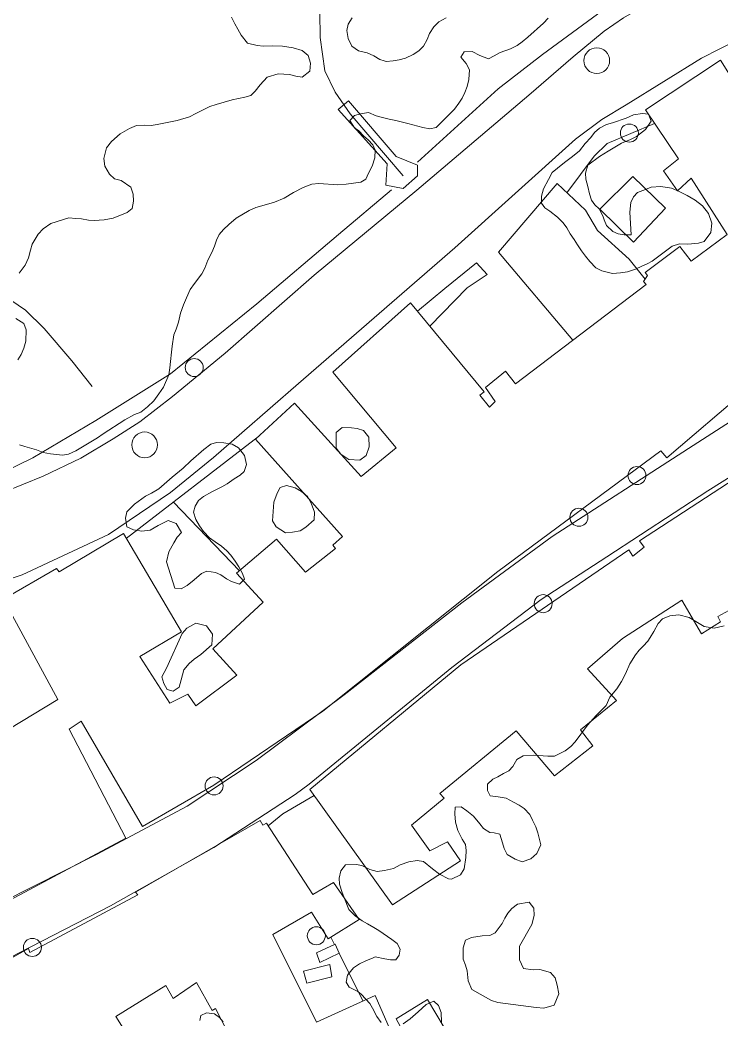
# Model space of a CAD drawing. Header units: metres. Extents: x 4652992 to 4879070, y 2074171 to 2309877.
# Drawn here: x 4654726 to 4654785.9, y 2308432.3 to 2308517.7 of the extents above; entities that cross this region are included whole.
import ezdxf

# ---------------------------------------------------------------- set-up
doc = ezdxf.new("R2010")
doc.units = ezdxf.units.M
doc.header["$MEASUREMENT"] = 0
for name, color, linetype, lineweight in [('Level 1', 2, 'Continuous', 0), ('Level 18', 5, 'Continuous', 0), ('Level 30', 5, 'Continuous', 0), ('Level 31', 38, 'Continuous', 0), ('Level 35', 4, 'Continuous', 0), ('Level 37', 3, 'Continuous', 0), ('Level 40', 1, 'Continuous', 0), ('Level 45', 9, 'Continuous', 0), ('Level 47', 6, 'Continuous', 0), ('Level 61', 4, 'Continuous', 0)]:
    doc.layers.add(name, color=color, linetype=linetype, lineweight=lineweight)

# ---------------------------------------------------------------- blocks, each defined once
blk = doc.blocks.new('POSTE_1')
at = {"layer": 'Level 61'}
blk.add_circle((-4.7e-05, -1.9e-05, -2.4e-05), 0.770001, dxfattribs=at)
blk = doc.blocks.new('AL_1')
at = {"layer": 'Level 45'}
blk.add_circle((2.1e-05, 1.3e-05, 3e-05), 1.100002, dxfattribs=at)

msp = doc.modelspace()

# ---------------------------------------------------------------- linework, layer by layer
at = {"layer": 'Level 1'}
for points in [[(4654758.71366, 2308504.360624, 1373.93), (4654754.189831, 2308509.661496, 1372.63), (4654752.905947, 2308511.525346, 1372), (4654752.026506, 2308513.344438, 1371), (4654751.637768, 2308516.194128, 1370), (4654751.597691, 2308518.363943, 1369)], [(4654732.133246, 2308486.369886, 1372), (4654730.407174, 2308488.562611, 1370), (4654728.033075, 2308491.322483, 1368), (4654726.453651, 2308492.892723, 1367), (4654724.56546, 2308494.19213, 1366)]]:
    msp.add_polyline3d(points, dxfattribs=at)
at = {"layer": 'Level 18', "color": 30}
for points in [[(4654717.8439, 2308474.613328, 1371.103328), (4654727.945474, 2308478.713182, 1371.943328), (4654731.179761, 2308480.254192, 1372.263328), (4654733.935183, 2308481.90367, 1372.533328), (4654736.204558, 2308483.371437, 1373.113328), (4654739.014277, 2308485.534374, 1373.583328), (4654743.519711, 2308489.22136, 1374.273328), (4654751.121557, 2308495.887428, 1375.293328), (4654759.878772, 2308503.13381, 1376.453328), (4654769.455262, 2308511.25001, 1377.883328), (4654773.246849, 2308514.528945, 1378.223328), (4654775.880189, 2308516.713792, 1378.593328), (4654777.537696, 2308517.867311, 1378.813328), (4654780.165861, 2308519.375928, 1379.173328), (4654784.454113, 2308521.506204, 1379.633328), (4654789.546699, 2308523.823186, 1379.983328)], [(4654787.330384, 2308516.014037, 1379.165599), (4654784.198649, 2308514.42102, 1378.795599), (4654777.773733, 2308510.448623, 1378.245599), (4654775.691654, 2308509.171339, 1377.805599), (4654773.448993, 2308507.510389, 1377.495599), (4654763.143762, 2308498.210774, 1376.365316), (4654749.776633, 2308486.636802, 1374.660863), (4654742.52455, 2308480.315607, 1373.588615), (4654738.841551, 2308477.317898, 1373.048615), (4654733.545862, 2308473.724624, 1372.588615), (4654726.164945, 2308470.277428, 1371.858615), (4654718.473239, 2308467.701742, 1371.002429)], [(4654698.77872, 2308428.403739, 1376.005876), (4654709.660103, 2308434.633692, 1376.96663), (4654719.084959, 2308439.614298, 1378.095782), (4654732.516441, 2308446.412298, 1379.354572), (4654740.273157, 2308450.526446, 1380.043636), (4654746.163475, 2308454.426012, 1380.653082), (4654753.669271, 2308460.026491, 1381.480354), (4654763.731962, 2308467.912432, 1382.394504), (4654771.440308, 2308473.575086, 1383.169043), (4654783.092974, 2308481.075432, 1384.277263), (4654795.941657, 2308489.333406, 1385.704767)], [(4654793.01344, 2308482.644509, 1385.166199), (4654784.75981, 2308477.47104, 1384.216199), (4654776.108894, 2308471.834814, 1383.556199), (4654770.518187, 2308468.172527, 1382.856199), (4654762.866939, 2308462.363543, 1382.096199), (4654750.697901, 2308452.398295, 1381.096199), (4654749.483929, 2308451.528117, 1380.866199), (4654742.53332, 2308446.995157, 1380.096199), (4654733.705456, 2308442.023778, 1379.256199), (4654725.915475, 2308437.995864, 1378.406199), (4654711.391487, 2308430.391815, 1377.076199), (4654700.469544, 2308424.839926, 1376.105876)]]:
    msp.add_polyline3d(points, dxfattribs=at)
at = {"layer": 'Level 30', "color": 1}
for points in [[(4654725.018388, 2308457.118649, 1379.412429), (4654729.216559, 2308459.643145, 1379.972429), (4654724.564949, 2308468.222973, 1378.502429), (4654729.095418, 2308470.837757, 1378.457429), (4654729.321512, 2308470.532726, 1378.437429), (4654734.81891, 2308473.807693, 1377.267429), (4654739.791084, 2308465.421492, 1377.602429), (4654736.204067, 2308463.306321, 1377.887429), (4654738.768285, 2308459.321327, 1381.562429), (4654740.326987, 2308460.107139, 1380.797429), (4654741.013608, 2308459.093514, 1381.182429), (4654744.51594, 2308461.721437, 1381.722429), (4654742.468074, 2308463.975083, 1381.377429), (4654746.742785, 2308467.946899, 1383.912429), (4654744.484801, 2308470.426831, 1383.877429), (4654747.887452, 2308473.333707, 1383.892429), (4654750.369266, 2308470.511143, 1384.072429), (4654752.946667, 2308472.526498, 1384.212429), (4654752.712937, 2308472.811744, 1384.167429), (4654753.546243, 2308473.554127, 1384.207429), (4654746.108856, 2308481.872681, 1384.217429), (4654749.444064, 2308484.951625, 1384.232429), (4654755.11907, 2308478.68117, 1384.197429), (4654758.123802, 2308481.141853, 1384.342429), (4654752.716052, 2308487.615153, 1384.707429), (4654759.341353, 2308493.53601, 1384.892429), (4654765.636087, 2308485.913131, 1384.792429), (4654765.268574, 2308485.643196, 1384.827429), (4654766.100132, 2308484.612954, 1385.132429), (4654766.591236, 2308485.085246, 1385.192429), (4654765.756572, 2308486.293318, 1384.022429), (4654767.468573, 2308487.698477, 1384.017429), (4654768.314128, 2308486.602496, 1386.247429), (4654779.483329, 2308495.093601, 1385.932429), (4654779.26429, 2308495.34285, 1385.852429), (4654779.587981, 2308495.857552, 1386.872429), (4654779.381645, 2308496.123956, 1386.827429), (4654782.350845, 2308498.342476, 1386.877429), (4654783.329836, 2308497.095082, 1387.087429), (4654786.390444, 2308499.356553, 1387.152429), (4654783.334647, 2308504.16818, 1386.487429), (4654782.16705, 2308503.094371, 1383.627429), (4654780.974394, 2308504.785653, 1383.587429), (4654782.237123, 2308505.826247, 1386.442429), (4654779.423423, 2308510.017051, 1386.292429), (4654785.832586, 2308514.259493, 1386.122429), (4654799.097084, 2308493.125475, 1392.497429)], [(4654788.039582, 2308486.086044, 1390.152429), (4654781.232372, 2308480.284431, 1386.867429), (4654780.730167, 2308480.883051, 1386.807429), (4654766.806787, 2308470.587702, 1385.367429), (4654751.858815, 2308458.656794, 1383.997429), (4654742.52803, 2308452.326072, 1383.017429), (4654736.438028, 2308448.792116, 1382.327429), (4654731.202881, 2308457.794063, 1381.757429), (4654730.16718, 2308457.121236, 1381.797429), (4654735.028723, 2308447.792837, 1383.027429), (4654720.971812, 2308440.295872, 1383.627429)], [(4654750.730404, 2308451.963134, 1383.76723), (4654763.655037, 2308462.591179, 1385.09723), (4654777.991227, 2308472.434732, 1385.71723), (4654778.337558, 2308471.893486, 1385.91723), (4654779.321666, 2308472.652357, 1386.04723), (4654778.906858, 2308473.188549, 1386.12723), (4654788.302378, 2308479.317235, 1386.40723)], [(4654787.162133, 2308467.581171, 1385.89723), (4654785.594298, 2308466.720514, 1385.96723), (4654785.845227, 2308466.263321, 1385.97723), (4654784.217756, 2308465.252513, 1385.83723), (4654782.517143, 2308468.139171, 1385.76723), (4654777.447236, 2308464.852016, 1384.93723), (4654774.464502, 2308462.251295, 1384.85723), (4654776.940941, 2308459.551452, 1383.34723), (4654773.875245, 2308457.057969, 1383.52723), (4654774.923741, 2308455.685948, 1383.22723), (4654771.641326, 2308453.111693, 1383.27723), (4654768.38362, 2308456.96846, 1384.08723), (4654761.85058, 2308451.611768, 1383.83723), (4654762.229105, 2308451.208527, 1383.82723), (4654759.440918, 2308448.903543, 1383.50723), (4654760.984995, 2308446.72801, 1382.26723), (4654762.519484, 2308447.493088, 1382.10723), (4654763.614963, 2308445.851952, 1381.73231), (4654757.804287, 2308442.09242, 1381.62723), (4654750.730404, 2308451.963134, 1383.76723)], [(4654711.448518, 2308429.830633, 1379.387429), (4654726.698561, 2308438.375966, 1380.397429), (4654726.82766, 2308438.038509, 1380.937429), (4654736.039852, 2308442.943736, 1382.237429), (4654735.852253, 2308443.189106, 1382.197429), (4654746.498344, 2308449.294231, 1382.937429), (4654746.722409, 2308448.914798, 1383.097429), (4654747.032497, 2308449.082611, 1383.127429), (4654750.990022, 2308442.998372, 1382.587429), (4654752.758143, 2308444.012711, 1382.477429), (4654754.955634, 2308440.856109, 1381.737429), (4654752.319957, 2308439.208249, 1381.467429), (4654750.888574, 2308441.474338, 1382.397429), (4654747.579411, 2308439.576727, 1382.507429), (4654751.307741, 2308432.067202, 1381.487429), (4654756.313812, 2308434.369727, 1381.787429), (4654758.39414, 2308429.598123, 1381.377429)], [(4654743.721741, 2308431.24995, 1380.627429), (4654742.671047, 2308433.254308, 1381.807429), (4654742.410584, 2308433.077913, 1381.897429), (4654741.053116, 2308435.476008, 1381.907429), (4654739.07724, 2308434.097301, 1380.507429), (4654738.428431, 2308435.223036, 1380.567429), (4654734.154413, 2308432.57246, 1380.567429), (4654736.248891, 2308429.263334, 1379.987429)]]:
    msp.add_polyline3d(points, dxfattribs=at)
msp.add_3dface([(4654762.22668, 2308431.631296, 1377.494124), (4654759.499102, 2308429.86672, 1377.804124), (4654758.126934, 2308432.374168, 1378.374124), (4654760.808436, 2308434.019171, 1378.164124)], dxfattribs=at)
at = {"layer": 'Level 31'}
for points in [[(4654778.395677, 2308498.704824, 1383.51245), (4654775.517334, 2308501.512517, 1382.92245), (4654778.328174, 2308504.307244, 1383.10245), (4654781.138581, 2308501.595611, 1383.38245)], [(4654753.245753, 2308437.970723, 1381.102289), (4654751.610737, 2308437.178517, 1381.182289), (4654751.303611, 2308438.001821, 1381.222289), (4654752.905475, 2308438.748976, 1381.222289)], [(4654752.626278, 2308435.944961, 1380.042289), (4654750.475427, 2308435.402754, 1380.202289), (4654750.211876, 2308436.430118, 1380.292289), (4654752.438408, 2308437.018486, 1380.212289)]]:
    msp.add_3dface(points, dxfattribs=at)
at = {"layer": 'Level 35'}
for p, q in [((4654752.526302, 2308439.337258, 1381.488568), (4654752.839639, 2308438.718268, 1381.222289)), ((4654753.245753, 2308437.970723, 1381.102289), (4654755.270165, 2308433.889706, 1379.352289))]:
    msp.add_line(p, q, dxfattribs=at)
at = {"layer": 'Level 35', "extrusion": (-0.5233924224511955, 0.6925951001444122, 0.4963591435408649), "elevation": -836752.520022, "flags": 128}
msp.add_lwpolyline([(-5105392.8576, 480019.098835), (-5105394.490718, 480018.972124), (-5105397.547196, 480019.726737)], dxfattribs=at)
at = {"layer": 'Level 35'}
msp.add_polyline3d([(4654759.933918, 2308492.818417, 1379.169708), (4654762.281651, 2308494.748625, 1378.019708), (4654764.997168, 2308496.938061, 1377.209708), (4654765.880859, 2308495.944534, 1377.259708), (4654764.195632, 2308494.800213, 1377.609708), (4654760.993949, 2308491.534727, 1377.979708)], dxfattribs=at)
at = {"layer": 'Level 37'}
for p, q in [((4654766.820566, 2308511.788918, 1378.407964), (4654759.938878, 2308505.525205, 1377.077964)), ((4654746.360909, 2308482.105367, 1377.029708), (4654735.057684, 2308473.40497, 1376.769708)), ((4654739.081999, 2308476.502593, 1377.189708), (4654744.723916, 2308470.631108, 1380.158484))]:
    msp.add_line(p, q, dxfattribs=at)
at = {"layer": 'Level 37', "extrusion": (0.634959909104526, -0.7578237646761585, 0.1500968204927294), "elevation": 1206352.573228, "flags": 128}
msp.add_lwpolyline([(5050493.597869, -181752.742624), (5050502.732057, -181752.368385), (5050508.659704, -181752.22678)], dxfattribs=at)
at = {"layer": 'Level 37'}
for points in [[(4654815.171631, 2308572.526205, 1358.899576), (4654816.924158, 2308571.353378, 1360.310791), (4654823.494649, 2308562.973169, 1367.910791), (4654827.932589, 2308552.197406, 1375.430791), (4654834.819796, 2308540.931487, 1383.470791), (4654823.545352, 2308537.417614, 1383.550791), (4654807.70752, 2308532.500704, 1382.630791), (4654799.122452, 2308529.702239, 1382.830791), (4654791.269519, 2308526.642595, 1382.470791), (4654783.470992, 2308523.506154, 1381.430791), (4654777.887296, 2308520.088536, 1380.830791), (4654770.621563, 2308514.73685, 1379.070791), (4654766.820565, 2308511.788918, 1378.407965)], [(4654780.205482, 2308508.85223, 1381.021549), (4654776.146898, 2308507.127234, 1379.841549), (4654775.051299, 2308506.052914, 1379.781549), (4654772.711899, 2308502.916969, 1379.316834)], [(4654773.222569, 2308490.334015, 1384.221258), (4654766.851191, 2308497.846353, 1378.891258), (4654771.87164, 2308503.711443, 1379.031258), (4654774.284345, 2308501.430203, 1379.851258), (4654775.321592, 2308499.698712, 1380.661258), (4654778.035963, 2308497.255688, 1382.901258), (4654779.398061, 2308495.55556, 1384.321549)], [(4654746.214812, 2308493.438352, 1375.964843), (4654738.852248, 2308487.446944, 1374.780791), (4654732.469129, 2308483.471838, 1373.600791), (4654727.076886, 2308480.296816, 1373.040791), (4654719.869852, 2308476.787806, 1371.960791), (4654707.316071, 2308472.447407, 1370.640791), (4654703.325015, 2308471.364767, 1370.520791), (4654702.956424, 2308471.967376, 1370.55444)]]:
    msp.add_polyline3d(points, dxfattribs=at)
at = {"layer": 'Level 40', "color": 3}
for points in [[(4654725.905795, 2308496.059126, 1369.874124), (4654726.424465, 2308496.750144, 1370.354124), (4654726.706251, 2308497.377969, 1370.694124), (4654726.866945, 2308498.009346, 1371.194124), (4654727.027149, 2308498.536738, 1371.674124), (4654727.541006, 2308499.402035, 1371.754124), (4654727.962688, 2308499.832271, 1371.754124), (4654728.601473, 2308500.311768, 1371.814124), (4654730.158348, 2308500.771597, 1372.234124), (4654730.760917, 2308500.736996, 1372.614124), (4654731.239498, 2308500.689101, 1373.014124), (4654731.830485, 2308500.587119, 1373.314124), (4654732.311962, 2308500.556069, 1373.514124), (4654733.157207, 2308500.618351, 1373.534124), (4654733.929608, 2308500.762582, 1373.534124), (4654735.140088, 2308501.230151, 1373.534124), (4654735.564177, 2308501.573247, 1373.534124), (4654735.674215, 2308502.213365, 1373.554124), (4654735.637586, 2308502.809412, 1373.514124), (4654735.446094, 2308503.414838, 1373.434124), (4654734.620668, 2308503.973553, 1373.394124), (4654734.055254, 2308504.123156, 1373.394124), (4654733.617702, 2308504.510869, 1373.314124), (4654733.229377, 2308505.184951, 1373.274124), (4654733.153676, 2308505.85712, 1373.294124), (4654733.377586, 2308506.755107, 1373.334124), (4654733.802653, 2308507.306173, 1373.374124), (4654734.540833, 2308507.959312, 1373.394124), (4654735.331586, 2308508.412584, 1373.474124), (4654735.929831, 2308508.656248, 1373.534124), (4654736.617317, 2308508.711064, 1373.634124), (4654737.186116, 2308508.68229, 1373.714124), (4654737.701852, 2308508.749398, 1373.734124), (4654739.413101, 2308509.095863, 1373.914124), (4654740.459541, 2308509.41829, 1373.934124), (4654741.010026, 2308509.68754, 1373.934124), (4654741.63674, 2308509.995671, 1373.874124), (4654742.209901, 2308510.295698, 1373.674124), (4654742.743012, 2308510.463877, 1373.554124), (4654744.116554, 2308510.868617, 1373.414124), (4654744.657863, 2308510.983347, 1373.374124), (4654745.199172, 2308511.098076, 1373.374124), (4654745.709605, 2308511.235479, 1373.394124), (4654746.066153, 2308511.59023, 1373.414124), (4654746.511002, 2308512.155227, 1373.414124), (4654747.108307, 2308512.797986, 1373.414124), (4654748.024967, 2308513.073428, 1373.354124), (4654749.007702, 2308513.02526, 1373.274124), (4654749.559126, 2308512.895415, 1373.414124), (4654750.079676, 2308512.788243, 1373.474124), (4654750.744034, 2308513.315362, 1373.394124), (4654750.809207, 2308513.997912, 1373.214124), (4654750.606621, 2308514.639942, 1372.894124), (4654750.090433, 2308515.075914, 1372.734124), (4654749.328186, 2308515.294173, 1372.634124), (4654748.396597, 2308515.437585, 1372.474124), (4654747.53206, 2308515.465357, 1372.354124), (4654746.779929, 2308515.439042, 1372.334124), (4654746.236702, 2308515.515437, 1372.334124), (4654745.418008, 2308515.708747, 1372.274124), (4654744.874819, 2308516.392207, 1371.974124), (4654744.595515, 2308516.891372, 1371.754124), (4654744.347087, 2308517.367864, 1371.634124), (4654744.059585, 2308517.920477, 1371.634124)], [(4654771.10054, 2308517.850641, 1378.634124), (4654770.709732, 2308517.397733, 1378.594124), (4654769.357851, 2308516.208734, 1378.454124), (4654768.871523, 2308515.806998, 1378.414124), (4654768.453225, 2308515.497593, 1378.334124), (4654767.882959, 2308515.214411, 1378.274124), (4654767.014059, 2308514.913383, 1378.154124), (4654766.494449, 2308514.62146, 1378.074124), (4654766.017297, 2308514.374245, 1377.994124), (4654765.280623, 2308514.640126, 1377.454124), (4654764.611978, 2308514.998337, 1377.214124), (4654763.927389, 2308514.960367, 1377.014124), (4654763.657674, 2308514.503907, 1376.994124), (4654764.102935, 2308513.95876, 1377.134124), (4654764.393333, 2308513.422991, 1377.174124), (4654764.32188, 2308512.602766, 1377.174124), (4654764.183863, 2308512.002166, 1377.174124), (4654763.992784, 2308511.497447, 1377.274124), (4654763.77083, 2308511.0154, 1377.394124), (4654763.47024, 2308510.581614, 1377.474124), (4654763.104516, 2308510.072342, 1377.534124), (4654761.548055, 2308508.502368, 1377.534124), (4654760.989861, 2308508.390552, 1377.414124), (4654760.401769, 2308508.509379, 1377.274124), (4654759.104983, 2308508.854569, 1376.874124), (4654758.08656, 2308509.09969, 1376.614124), (4654757.532239, 2308509.212689, 1376.514124), (4654756.963929, 2308509.345447, 1376.454124), (4654756.418296, 2308509.508983, 1376.414124), (4654755.768944, 2308509.77714, 1376.374124), (4654755.072771, 2308509.671789, 1376.514124), (4654754.559442, 2308509.517542, 1376.554124), (4654754.154644, 2308509.084392, 1376.854124), (4654754.571437, 2308508.474777, 1377.194124), (4654754.941937, 2308508.202705, 1377.394124), (4654755.323041, 2308507.790043, 1377.574124), (4654755.715729, 2308507.444761, 1377.734124), (4654756.130604, 2308507.026272, 1377.934124), (4654756.328377, 2308506.558521, 1378.154124), (4654756.302766, 2308505.903834, 1378.214124), (4654756.060053, 2308505.199887, 1378.294124), (4654755.767172, 2308504.608665, 1378.374124), (4654755.522541, 2308504.095842, 1378.414124), (4654755.110035, 2308503.820127, 1378.594124), (4654753.84747, 2308503.65641, 1378.654124), (4654753.126214, 2308503.607422, 1378.714124), (4654751.510035, 2308503.712864, 1378.794124), (4654750.926757, 2308503.657411, 1378.834124), (4654750.164961, 2308503.37259, 1378.834124), (4654749.343333, 2308502.94199, 1378.894124), (4654748.549684, 2308502.471872, 1378.994124), (4654747.725648, 2308502.128412, 1379.074124), (4654747.24609, 2308501.968337, 1379.074124), (4654746.132108, 2308501.657565, 1379.074124), (4654745.550748, 2308501.410988, 1379.074124), (4654744.446394, 2308500.751657, 1378.914124), (4654743.832692, 2308500.215797, 1378.834124), (4654743.360353, 2308499.794303, 1378.714124), (4654743.009108, 2308499.369257, 1378.594124), (4654742.770268, 2308498.890125, 1378.574124), (4654742.610064, 2308498.362733, 1378.554124), (4654742.359641, 2308497.81622, 1378.514124), (4654742.041189, 2308497.177376, 1378.514124), (4654741.7676, 2308496.496101, 1378.474124), (4654741.525865, 2308496.000124, 1378.434124), (4654740.879821, 2308495.174982, 1378.414124), (4654740.530983, 2308494.662796, 1378.414124), (4654740.200947, 2308493.956572, 1378.414124), (4654739.941837, 2308493.359523, 1378.054124), (4654739.696229, 2308492.63873, 1377.314124), (4654739.529255, 2308491.869678, 1377.194124), (4654739.320801, 2308491.263888, 1377.134124), (4654739.135513, 2308490.792859, 1377.114124), (4654738.987343, 2308489.829769, 1377.054124), (4654738.934242, 2308489.318585, 1376.994124), (4654738.848799, 2308488.518119, 1376.734124), (4654738.770126, 2308487.959313, 1376.594124), (4654738.702547, 2308487.363903, 1376.534124), (4654738.247055, 2308486.33243, 1376.494124), (4654737.833082, 2308485.744759, 1376.494124), (4654737.402223, 2308485.160003, 1376.454124), (4654736.875844, 2308484.626419, 1376.414124), (4654736.296402, 2308484.188717, 1376.374124), (4654735.774385, 2308483.983934, 1376.374124), (4654734.93008, 2308483.522557, 1376.334124), (4654733.090931, 2308482.330918, 1376.234124), (4654732.596404, 2308481.982631, 1376.194124), (4654730.754848, 2308480.878132, 1375.974124), (4654730.114145, 2308480.58976, 1375.914124), (4654729.598409, 2308480.522652, 1375.854124), (4654729.100047, 2308480.556616, 1375.814124), (4654728.573705, 2308480.630097, 1375.754124), (4654727.948948, 2308480.737906, 1375.634124), (4654727.395116, 2308480.954891, 1375.494124), (4654726.402266, 2308481.247633, 1375.494124), (4654725.924174, 2308481.399513, 1375.254124)], [(4654754.362164, 2308517.877136, 1372.174124), (4654754.024419, 2308517.328347, 1372.554124), (4654753.89509, 2308516.778282, 1372.994124), (4654754.024343, 2308516.114217, 1373.234124), (4654754.345126, 2308515.45179, 1373.214124), (4654754.903771, 2308515.060526, 1373.214124), (4654755.638039, 2308514.881785, 1373.334124), (4654756.216954, 2308514.608437, 1373.654124), (4654756.719641, 2308514.296209, 1374.254124), (4654757.082431, 2308514.181571, 1375.214124), (4654757.26817, 2308514.149519, 1375.874124), (4654757.868333, 2308514.202058, 1375.794124), (4654758.37008, 2308514.288925, 1375.794124), (4654758.93117, 2308514.417586, 1375.874124), (4654759.577664, 2308514.739648, 1375.874124), (4654760.066399, 2308515.054244, 1375.654124), (4654760.462509, 2308515.436858, 1375.634124), (4654760.769379, 2308516.00832, 1375.634124), (4654760.963354, 2308516.529885, 1375.634124), (4654761.340661, 2308517.106537, 1375.634124), (4654761.776333, 2308517.517014, 1375.694124), (4654762.391953, 2308517.861749, 1375.794124)], [(4654778.075665, 2308501.273226, 1385.244124), (4654778.163756, 2308502.080192, 1385.264124), (4654778.383856, 2308502.579117, 1385.264124), (4654778.734087, 2308502.954896, 1385.264124), (4654779.41313, 2308503.190001, 1385.304124), (4654779.901424, 2308503.390928, 1385.324124), (4654780.721328, 2308503.467475, 1385.324124), (4654781.635458, 2308503.309623, 1385.404124), (4654782.295881, 2308503.044569, 1385.504124), (4654782.991289, 2308502.689579, 1385.564124), (4654783.664779, 2308502.304814, 1385.564124), (4654784.302365, 2308501.808796, 1385.544124), (4654784.814037, 2308501.16673, 1385.524124), (4654785.090663, 2308500.330343, 1385.484124), (4654785.018896, 2308499.520558, 1385.344124), (4654784.435497, 2308498.765564, 1385.344124), (4654783.955595, 2308498.613526, 1385.324124), (4654783.034952, 2308498.537595, 1385.264124), (4654782.316247, 2308498.561026, 1385.144124), (4654781.691769, 2308498.350057, 1385.084124), (4654781.232867, 2308498.026601, 1385.024124), (4654779.99514, 2308497.082572, 1384.684124), (4654779.553021, 2308496.856893, 1384.544124), (4654779.113698, 2308496.64751, 1384.324124), (4654778.581569, 2308496.387036, 1384.384124), (4654777.888998, 2308496.171047, 1384.084124), (4654777.284101, 2308496.074151, 1383.964124), (4654776.589652, 2308496.043056, 1383.904124), (4654775.703034, 2308496.263274, 1383.644124), (4654775.173201, 2308496.505777, 1383.304124), (4654774.680191, 2308497.060726, 1382.824124), (4654774.287462, 2308497.514462, 1382.804124), (4654773.960027, 2308497.956924, 1382.364124), (4654773.611133, 2308498.470207, 1382.004124), (4654773.319143, 2308498.923327, 1381.804124), (4654773.0001, 2308499.414676, 1381.644124), (4654772.700178, 2308499.919503, 1381.524124), (4654772.389067, 2308500.359146, 1381.484124), (4654771.901192, 2308500.846091, 1381.484124), (4654771.247282, 2308501.344928, 1381.424124), (4654770.82658, 2308501.635704, 1381.144124), (4654770.542523, 2308502.037116, 1380.964124), (4654770.526158, 2308502.627212, 1380.904124), (4654770.719664, 2308503.264962, 1380.804124), (4654771.126298, 2308504.067259, 1380.664124), (4654771.461124, 2308504.647048, 1380.604124), (4654771.912095, 2308505.022211, 1380.584124), (4654772.516033, 2308505.505193, 1380.384124), (4654773.19086, 2308506.009491, 1380.004124), (4654773.781272, 2308506.511588, 1379.684124), (4654774.2742, 2308507.131192, 1379.584124), (4654774.747548, 2308507.636724, 1379.604124), (4654775.073523, 2308508.067029, 1379.644124), (4654775.491846, 2308508.44783, 1379.684124), (4654776.097662, 2308508.745916, 1379.744124), (4654776.610212, 2308508.892317, 1379.824124), (4654777.771955, 2308509.295756, 1380.124124), (4654778.407622, 2308509.571909, 1380.284124), (4654779.167825, 2308509.692324, 1380.404124), (4654779.679455, 2308509.637534, 1380.484124), (4654779.897299, 2308509.046206, 1380.464124), (4654779.436559, 2308508.320368, 1380.484124), (4654778.647006, 2308507.735206, 1380.504124), (4654778.150321, 2308507.485391, 1380.524124), (4654777.372875, 2308507.166603, 1380.504124), (4654776.231672, 2308506.491152, 1380.504124), (4654775.494347, 2308506.014424, 1380.484124), (4654774.494464, 2308505.281011, 1380.484124), (4654774.295363, 2308504.610669, 1380.624124), (4654774.33924, 2308504.082939, 1380.784124), (4654774.499721, 2308503.451179, 1380.884124), (4654774.627555, 2308502.825056, 1381.104124), (4654774.821143, 2308502.288253, 1381.424124), (4654775.107998, 2308501.903136, 1381.864124), (4654775.465742, 2308501.539337, 1382.424124), (4654775.768002, 2308500.950211, 1382.544124), (4654775.878093, 2308500.612397, 1382.984124), (4654776.099194, 2308500.13796, 1383.344124), (4654776.633243, 2308499.626262, 1383.464124), (4654777.100578, 2308499.41133, 1383.624124), (4654777.609412, 2308499.340243, 1383.684124), (4654778.211053, 2308499.320248, 1384.024124), (4654778.075665, 2308501.273226, 1385.244124)], [(4654725.780861, 2308488.657067, 1374.054124), (4654726.06746, 2308489.110613, 1373.954124), (4654726.314987, 2308489.640281, 1373.854124), (4654726.469889, 2308490.237967, 1373.714124), (4654726.499862, 2308491.221455, 1373.274124), (4654726.313672, 2308491.756586, 1372.994124), (4654725.62284, 2308492.188005, 1372.714124)], [(4654753.000558, 2308482.437527, 1383.124124), (4654753.515526, 2308482.872651, 1383.044124), (4654754.291334, 2308482.856943, 1383.024124), (4654754.787215, 2308482.788165, 1383.024124), (4654755.315435, 2308482.612358, 1383.024124), (4654755.77862, 2308482.058934, 1383.044124), (4654755.804418, 2308481.226047, 1383.124124), (4654755.559302, 2308480.490692, 1383.164124), (4654755.017119, 2308480.094083, 1383.184124), (4654754.079788, 2308480.154608, 1383.184124), (4654753.393933, 2308480.594348, 1383.164124), (4654752.993661, 2308481.119994, 1383.104124), (4654753.000558, 2308482.437527, 1383.124124)], [(4654738.507934, 2308471.399485, 1377.544124), (4654738.690667, 2308472.263966, 1377.484124), (4654739.111444, 2308473.036595, 1377.624124), (4654739.393494, 2308473.49506, 1377.684124), (4654739.771326, 2308473.920067, 1377.624124), (4654739.309202, 2308474.676189, 1377.504124), (4654738.644377, 2308474.943227, 1377.504124), (4654737.789396, 2308474.499228, 1377.604124), (4654737.112904, 2308474.10892, 1377.644124), (4654736.402307, 2308474.01192, 1377.684124), (4654735.676335, 2308474.120457, 1377.624124), (4654735.112947, 2308474.386874, 1377.504124), (4654734.988008, 2308475.135452, 1377.264124), (4654735.094927, 2308475.657992, 1377.144124), (4654735.770182, 2308476.335928, 1377.104124), (4654736.714055, 2308477.001261, 1377.204124), (4654737.214355, 2308477.252947, 1377.224124), (4654737.838713, 2308477.635356, 1377.304124), (4654738.976274, 2308478.639169, 1377.324124), (4654739.917849, 2308479.389433, 1377.324124), (4654740.568187, 2308480.020954, 1377.364124), (4654741.683657, 2308480.994771, 1377.444124), (4654742.286456, 2308481.448533, 1377.504124), (4654742.76979, 2308481.60171, 1377.564124), (4654743.405634, 2308481.559466, 1377.644124), (4654744.095908, 2308481.440191, 1377.764124), (4654744.634378, 2308481.127359, 1377.824124), (4654745.168428, 2308480.494063, 1377.884124), (4654745.32341, 2308479.723388, 1377.904124), (4654745.133785, 2308479.113698, 1377.924124), (4654744.792181, 2308478.800778, 1377.544124), (4654744.283399, 2308478.499838, 1377.264124), (4654743.683427, 2308478.062494, 1377.264124), (4654743.215998, 2308477.805129, 1377.284124), (4654742.363845, 2308477.377548, 1377.424124), (4654741.654483, 2308476.99292, 1377.424124), (4654741.222221, 2308476.644944, 1377.504124), (4654740.953779, 2308476.167221, 1377.604124), (4654740.81399, 2308475.65036, 1377.764124), (4654741.010855, 2308475.024608, 1378.184124), (4654741.323297, 2308474.480325, 1378.424124), (4654741.663484, 2308473.998875, 1378.404124), (4654742.175974, 2308473.436931, 1378.604124), (4654742.643048, 2308473.102622, 1378.944124), (4654743.205905, 2308472.734856, 1379.124124), (4654743.645233, 2308472.337715, 1379.444124), (4654744.005214, 2308471.971192, 1379.584124), (4654744.356181, 2308471.454065, 1379.744124), (4654744.663498, 2308470.978295, 1380.004124), (4654744.986719, 2308470.398335, 1380.164124), (4654745.1569, 2308469.912448, 1380.044124), (4654744.746198, 2308469.49312, 1379.784124), (4654744.042847, 2308469.733002, 1379.424124), (4654743.62172, 2308469.941024, 1379.124124), (4654743.141039, 2308470.29459, 1378.884124), (4654742.684214, 2308470.491874, 1378.564124), (4654741.941807, 2308470.603251, 1378.364124), (4654741.482861, 2308470.39514, 1378.104124), (4654740.849489, 2308469.862128, 1377.944124), (4654740.273905, 2308469.36985, 1377.904124), (4654739.751515, 2308469.088168, 1377.864124), (4654739.203501, 2308469.149048, 1377.824124), (4654738.507934, 2308471.399485, 1377.544124)], [(4654747.6616, 2308476.495939, 1383.064124), (4654747.945241, 2308477.25845, 1383.064124), (4654748.197248, 2308477.739013, 1383.144124), (4654748.73837, 2308477.932925, 1383.344124), (4654749.496682, 2308477.717359, 1383.384124), (4654750.035151, 2308477.404527, 1383.404124), (4654750.553827, 2308476.976769, 1383.404124), (4654750.863441, 2308476.416068, 1383.424124), (4654751.155559, 2308475.655509, 1383.444124), (4654751.108195, 2308474.987424, 1383.344124), (4654750.405724, 2308474.348005, 1383.304124), (4654749.916204, 2308474.060643, 1383.204124), (4654749.249257, 2308473.922287, 1383.144124), (4654748.651408, 2308473.890338, 1383.084124), (4654747.872598, 2308474.379953, 1383.024124), (4654747.554501, 2308474.8914, 1383.004124), (4654747.6616, 2308476.495939, 1383.064124)], [(4654739.841274, 2308465.285553, 1380.984124), (4654740.224762, 2308465.743397, 1380.984124), (4654741.005519, 2308466.149501, 1380.984124), (4654741.917402, 2308465.941213, 1381.064124), (4654742.434486, 2308465.209408, 1381.244124), (4654742.383234, 2308464.322208, 1381.304124), (4654741.443955, 2308463.487014, 1381.324124), (4654740.849639, 2308463.082507, 1381.324124), (4654740.430984, 2308462.715273, 1381.344124), (4654739.981226, 2308462.16744, 1381.384124), (4654739.749187, 2308461.311479, 1381.544124), (4654739.575998, 2308460.698949, 1381.624124), (4654739.058732, 2308460.348755, 1381.764124), (4654738.54412, 2308460.505304, 1381.764124), (4654738.258893, 2308461.011071, 1381.624124), (4654738.10285, 2308461.57905, 1381.504124), (4654738.485102, 2308462.324521, 1381.304124), (4654739.841274, 2308465.285553, 1380.984124)], [(4654756.335315, 2308437.670079, 1381.084124), (4654757.138057, 2308437.49733, 1381.344124), (4654757.633007, 2308437.411759, 1381.884124), (4654758.089811, 2308437.400706, 1382.284124), (4654758.380898, 2308437.808866, 1382.884124), (4654758.466019, 2308438.303579, 1382.984124), (4654758.193327, 2308438.792231, 1383.064124), (4654757.760274, 2308439.138797, 1383.244124), (4654756.652369, 2308439.907697, 1383.724124), (4654756.221627, 2308440.168958, 1383.784124), (4654755.678235, 2308440.466678, 1383.804124), (4654755.214497, 2308440.733644, 1383.884124), (4654754.627811, 2308441.174696, 1384.064124), (4654754.088308, 2308441.692496, 1383.864124), (4654753.707906, 2308442.641275, 1383.744124), (4654753.49322, 2308443.170841, 1383.804124), (4654753.271075, 2308443.854525, 1383.864124), (4654753.260044, 2308444.382843, 1383.904124), (4654753.384363, 2308445.006627, 1384.004124), (4654753.780641, 2308445.532449, 1384.104124), (4654754.702761, 2308445.559814, 1384.344124), (4654755.19771, 2308445.474242, 1384.404124), (4654755.867414, 2308445.120723, 1384.584124), (4654756.485837, 2308444.962861, 1384.664124), (4654757.127486, 2308445.038717, 1384.684124), (4654757.904484, 2308445.210039, 1384.684124), (4654758.467531, 2308445.520237, 1384.724124), (4654759.189886, 2308445.768931, 1384.724124), (4654759.922538, 2308445.879996, 1384.584124), (4654760.453321, 2308445.80521, 1384.384124), (4654761.212451, 2308445.181515, 1384.264124), (4654761.832134, 2308444.734758, 1383.964124), (4654762.595153, 2308444.331144, 1383.644124), (4654762.842627, 2308444.288358, 1383.104124), (4654763.60418, 2308444.666123, 1382.964124), (4654763.931627, 2308445.186864, 1382.824124), (4654764.060361, 2308446.132523, 1382.984124), (4654764.113012, 2308446.734736, 1383.024124), (4654764.033151, 2308447.257973, 1383.044124), (4654763.754783, 2308447.713644, 1383.144124), (4654763.38699, 2308448.43949, 1383.264124), (4654763.189855, 2308449.169793, 1383.244124), (4654763.124706, 2308449.877277, 1383.144124), (4654763.171683, 2308450.446509, 1383.084124), (4654763.669995, 2308450.479223, 1382.904124), (4654764.15538, 2308450.140589, 1382.864124), (4654764.719894, 2308449.669409, 1382.644124), (4654765.272531, 2308449.030471, 1382.424124), (4654765.592407, 2308448.618567, 1382.364124), (4654766.113627, 2308448.29072, 1382.204124), (4654766.498762, 2308448.258095, 1381.844124), (4654766.988037, 2308448.139543, 1381.784124), (4654767.20167, 2308447.406387, 1381.804124), (4654767.339539, 2308446.924064, 1381.744124), (4654767.606557, 2308446.402432, 1381.464124), (4654768.284247, 2308445.996589, 1381.264124), (4654768.891321, 2308445.772765, 1381.224124), (4654769.633011, 2308446.035097, 1381.224124), (4654770.136265, 2308446.49148, 1381.244124), (4654770.467602, 2308447.232302, 1381.304124), (4654770.236211, 2308448.257205, 1381.584124), (4654770.051685, 2308448.764575, 1381.764124), (4654769.760182, 2308449.341383, 1381.904124), (4654769.534148, 2308449.804987, 1382.044124), (4654769.066313, 2308450.344358, 1382.504124), (4654768.638409, 2308450.62211, 1382.884124), (4654768.138837, 2308450.878291, 1383.104124), (4654767.51579, 2308451.206763, 1382.964124), (4654766.842197, 2308451.340202, 1382.924124), (4654766.140756, 2308451.410531, 1383.164124), (4654765.911883, 2308451.857645, 1383.324124), (4654765.920188, 2308452.3996, 1383.524124), (4654766.384771, 2308452.828708, 1383.764124), (4654766.795969, 2308453.046293, 1384.084124), (4654767.287348, 2308453.33492, 1384.424124), (4654767.748041, 2308453.543947, 1384.564124), (4654768.085786, 2308453.92706, 1384.804124), (4654768.42742, 2308454.530253, 1385.084124), (4654768.973968, 2308454.843304, 1385.384124), (4654769.863091, 2308454.876374, 1385.364124), (4654771.090167, 2308454.800073, 1385.344124), (4654771.635137, 2308454.807739, 1385.384124), (4654772.5457, 2308455.261627, 1385.384124), (4654773.051266, 2308455.632706, 1385.344124), (4654773.408346, 2308456.029457, 1385.284124), (4654774.469816, 2308457.459133, 1385.164124), (4654775.206151, 2308458.282763, 1385.024124), (4654776.049987, 2308459.13875, 1384.884124), (4654776.38931, 2308459.827248, 1384.424124), (4654776.973796, 2308460.558265, 1384.164124), (4654777.3706, 2308461.185882, 1384.164124), (4654777.704248, 2308461.841399, 1384.164124), (4654778.071945, 2308462.694801, 1384.164124), (4654778.576777, 2308463.45657, 1384.284124), (4654778.884362, 2308463.861878, 1384.384124), (4654779.213595, 2308464.195519, 1384.624124), (4654779.612184, 2308464.636037, 1385.324124), (4654779.817417, 2308464.940174, 1385.684124), (4654780.128366, 2308465.463767, 1386.004124), (4654780.517184, 2308466.143708, 1386.064124), (4654780.887925, 2308466.521116, 1386.504124), (4654781.494792, 2308466.789776, 1386.804124), (4654782.257604, 2308466.878646, 1386.944124), (4654783.153661, 2308466.655803, 1386.984124), (4654784.448723, 2308465.888508, 1387.064124), (4654785.303797, 2308465.723693, 1387.064124), (4654786.155301, 2308465.933077, 1387.004124)], [(4654766.26611, 2308433.934195, 1381.722289), (4654766.814222, 2308433.771732, 1381.722289), (4654770.09473, 2308433.340157, 1381.682289), (4654770.744921, 2308433.278567, 1381.682289), (4654771.619081, 2308433.533815, 1381.682289), (4654772.022065, 2308434.49695, 1381.642289), (4654771.880493, 2308435.249452, 1381.602289), (4654771.713451, 2308435.853977, 1381.542289), (4654771.317832, 2308436.311771, 1381.442289), (4654770.383318, 2308436.591815, 1381.302289), (4654769.81487, 2308436.53769, 1381.242289), (4654769.00863, 2308436.677045, 1381.062289), (4654768.661121, 2308437.41435, 1380.982289), (4654768.647298, 2308437.924668, 1380.982289), (4654768.658944, 2308438.582963, 1380.922289), (4654769.722515, 2308440.430845, 1380.842289), (4654769.904886, 2308441.195079, 1380.802289), (4654769.875135, 2308441.809736, 1380.782289), (4654769.471553, 2308442.319699, 1380.702289), (4654768.477082, 2308442.15297, 1380.682289), (4654767.992155, 2308441.796582, 1380.662289), (4654767.652483, 2308441.398157, 1380.662289), (4654767.392251, 2308440.96907, 1380.662289), (4654767.17572, 2308440.498567, 1380.702289), (4654766.567851, 2308439.723225, 1380.782289), (4654766.122018, 2308439.495528, 1380.822289), (4654765.471301, 2308439.455623, 1380.902289), (4654764.551135, 2308439.326843, 1380.942289), (4654764.033827, 2308439.077639, 1380.962289), (4654763.854811, 2308438.431342, 1381.122289), (4654763.85804, 2308437.465719, 1381.242289), (4654764.039232, 2308436.943402, 1381.322289), (4654764.176723, 2308436.462501, 1381.342289), (4654764.268407, 2308435.617036, 1381.402289), (4654764.596632, 2308434.866134, 1381.442289), (4654766.26611, 2308433.934195, 1381.722289)], [(4654756.829645, 2308432.051529, 1382.624124), (4654756.474031, 2308432.555686, 1382.564124), (4654756.105918, 2308433.283326, 1382.264124), (4654755.881961, 2308433.662561, 1382.024124), (4654755.522905, 2308434.04814, 1381.884124), (4654755.119963, 2308434.475359, 1381.804124), (4654754.850943, 2308434.692141, 1381.384124), (4654754.551126, 2308434.829127, 1380.944124), (4654754.116798, 2308435.074503, 1380.544124), (4654753.848956, 2308435.495378, 1380.384124), (4654753.954527, 2308436.107032, 1380.344124), (4654754.487632, 2308436.729856, 1380.304124), (4654754.985909, 2308437.052259, 1380.304124), (4654755.597048, 2308437.338114, 1380.384124), (4654756.108414, 2308437.53908, 1380.624124), (4654756.335315, 2308437.670079, 1381.084124)], [(4654761.99253, 2308432.077801, 1381.024124), (4654761.950502, 2308432.919283, 1381.064124), (4654761.727723, 2308433.502611, 1381.104124), (4654761.332752, 2308433.877378, 1381.244124), (4654760.669168, 2308433.583569, 1381.484124), (4654760.000964, 2308432.96709, 1381.684124), (4654759.316229, 2308432.35347, 1381.964124), (4654758.718178, 2308431.946177, 1382.264124)], [(4654741.347874, 2308432.20987, 1381.064124), (4654741.422059, 2308432.639681, 1381.384124), (4654741.90607, 2308432.879428, 1381.364124), (4654742.606067, 2308432.792393, 1381.164124), (4654743.028982, 2308432.480892, 1381.004124), (4654743.338445, 2308432.103892, 1380.804124)]]:
    msp.add_polyline3d(points, dxfattribs=at)
at = {"layer": 'Level 47'}
msp.add_polyline3d([(4654757.345128, 2308505.397766, 1374.919708), (4654757.245204, 2308503.575969, 1375.929708), (4654758.727891, 2308503.28556, 1376.169708), (4654759.943319, 2308504.375721, 1376.429708), (4654759.945399, 2308505.282062, 1376.309708), (4654758.121126, 2308506.024968, 1375.029708), (4654754.060083, 2308510.781169, 1373.329708), (4654753.169712, 2308510.03687, 1373.309708), (4654757.345128, 2308505.397766, 1374.919708)], dxfattribs=at)

# ---------------------------------------------------------------- block references
at = {"layer": 'Level 45'}
for p in [(4654775.26145, 2308514.20885, 1378.44975), (4654736.62995, 2308481.39125, 1373.08975)]:
    msp.add_blockref('AL_1', p, dxfattribs=at)
at = {"layer": 'Level 61'}
for p in [(4654778.04375, 2308508.02735, 1377.67685), (4654740.86105, 2308487.99945, 1373.37685), (4654778.69475, 2308478.77405, 1383.94725), (4654773.73415, 2308475.20415, 1383.38225), (4654770.67945, 2308467.82805, 1382.77225), (4654742.56425, 2308452.25945, 1380.27225), (4654751.29765, 2308439.45685, 1379.65415), (4654727.03575, 2308438.46455, 1378.44225)]:
    msp.add_blockref('POSTE_1', p, dxfattribs=at)

doc.saveas('drawing.dxf')
